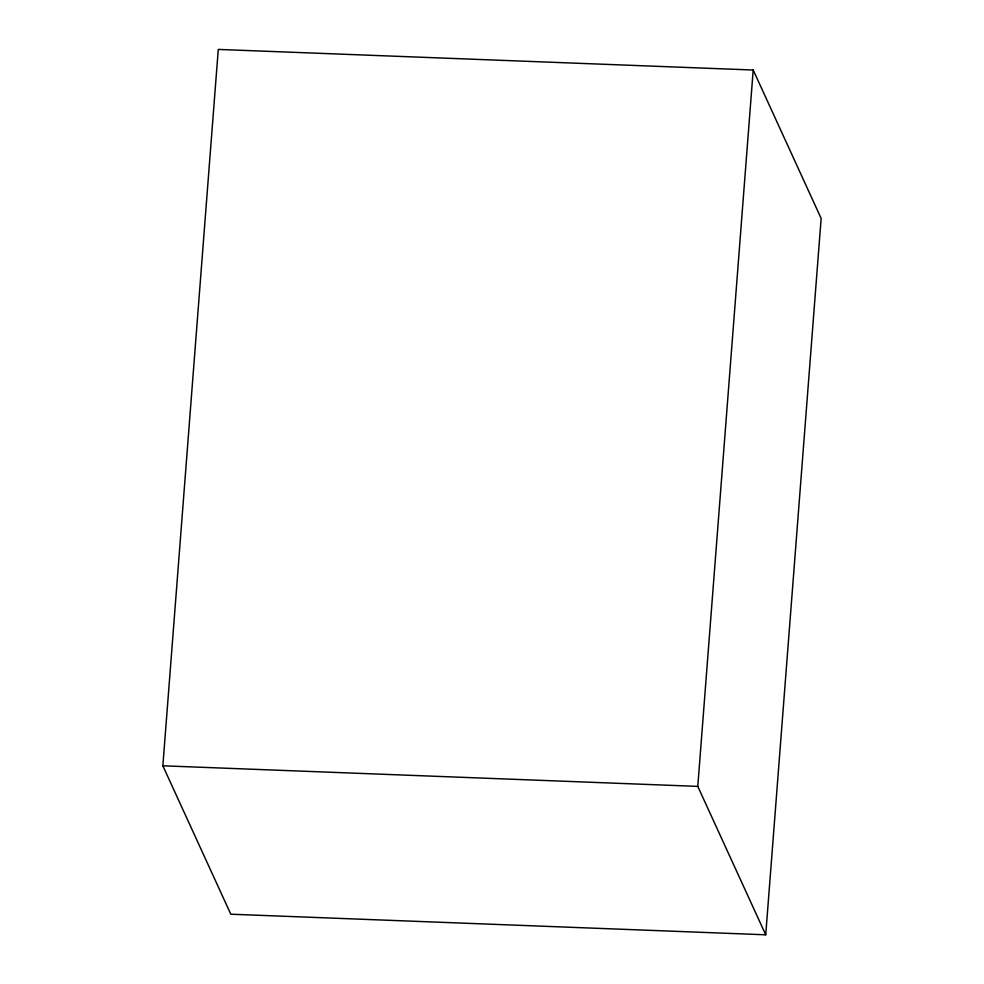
<?xml version="1.0" encoding="UTF-8"?>
<svg xmlns="http://www.w3.org/2000/svg" width="984" height="984" viewBox="0 0 984 984"><rect width="100%" height="100%" fill="white"/><g stroke="black" fill="none" stroke-linecap="round" stroke-linejoin="round"><path stroke-width="1.48" d="M162.852 765.798L218.276 49.421L753.203 70.024L821.148 218.423L765.724 934.8L230.797 914.21L162.852 765.798L697.779 786.388L765.724 934.8M697.779 786.388L753.203 70.024"/></g></svg>
